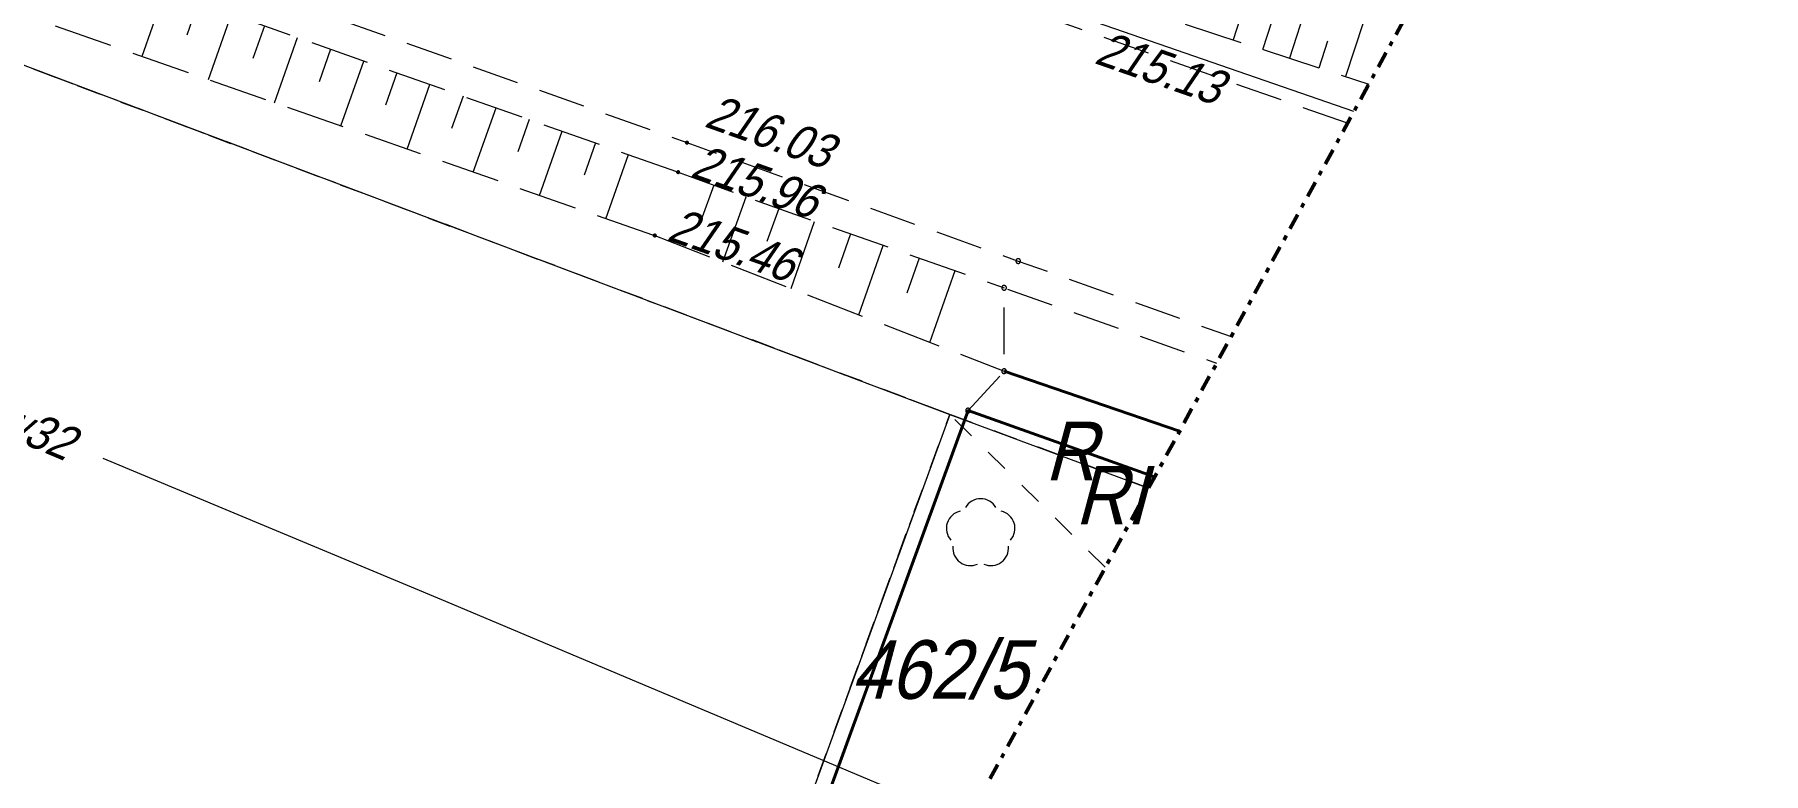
# Model space of a CAD drawing. Extents: x 7449598 to 7450455, y 5563374 to 5564952.
# Drawn here: x 7449679.2 to 7449716.09, y 5563514.35 to 5563530.11 of the extents above; entities that cross this region are included whole.
import ezdxf
from ezdxf.enums import TextEntityAlignment as Align

# ---------------------------------------------------------------- set-up
doc = ezdxf.new("R2010")
doc.units = 0
doc.header["$MEASUREMENT"] = 0
for name, pattern in [('218-500', [1, 0.5, -0.5]), ('420-500', [1.5, 1, -0.5]), ('823-500', [1.75, 1.25, -0.5]), ('DGN Style 4', [0.686427, 0.343214, -0.171607, 0, -0.171607])]:
    doc.linetypes.add(name, pattern=pattern)
for name, color, linetype, lineweight in [('20', 252, 'Continuous', 0), ('60', 252, 'Continuous', 0), ('EDZPD_219', 7, 'Continuous', 0), ('SDRPK_420', 7, 'Continuous', 0), ('SDRPT_414', 7, 'Continuous', 0), ('SZOPO_902', 7, 'Continuous', 0), ('SZZTZ_926', 7, 'Continuous', 0), ('UWWPO_581', 7, 'Continuous', 0), ('Warstwa 1', 7, 'Continuous', 0), ('Warstwa 24', 7, 'Continuous', 0), ('Warstwa 26', 7, 'Continuous', 0), ('Warstwa 28', 7, 'Continuous', 0), ('Warstwa 29', 7, 'Continuous', 0), ('Warstwa 45', 7, 'Continuous', 0), ('Warstwa 8', 7, 'Continuous', 0), ('WUKPS_820', 7, 'Continuous', 0), ('WUKPS_823', 7, 'Continuous', 0), ('WUKPS_824', 7, 'Continuous', 0)]:
    doc.layers.add(name, color=color, linetype=linetype, lineweight=lineweight)
doc.styles.add('Style-WORKING_1250 I 0.26180', font='WORKING_1250.shx', dxfattribs={"oblique": 14.999978})

# ---------------------------------------------------------------- blocks, each defined once
blk = doc.blocks.new('140_16')
at = {"layer": 'Warstwa 45', "linetype": 'Continuous', "lineweight": 13}
blk.add_hatch(color=0, dxfattribs=at).paths.add_polyline_path([(4.5, 0, 1), (-4.5, 0, 1)], flags=16)
blk = doc.blocks.new('926_1')
at = {"layer": 'SZZTZ_926', "color": 96, "linetype": 'Continuous', "lineweight": 13}
for centre, start, end in [((0, 0.375), 30.1471, 149.8529), ((-0.357, 0.116), 102.1471, 221.8529), ((0.357, 0.116), 318.1471, 77.8529), ((-0.22, -0.303), 174.1472, 293.8529), ((0.22, -0.303), 246.1471, 5.8529)]:
    blk.add_arc(centre, 0.375, start, end, dxfattribs=at)

msp = doc.modelspace()

# ---------------------------------------------------------------- linework, layer by layer
at = {"layer": '20', "color": 7, "ltscale": 0.1, "flags": 128}
msp.add_lwpolyline([(7449690.075, 5563497.27), (7449699.12, 5563522.09), (7449703.1, 5563520.676)], dxfattribs=at)
at = {"layer": '60', "color": 7, "ltscale": 0.1, "flags": 128}
for points in [[(7449700.24, 5563525.28), (7449700.24, 5563525.283), (7449700.24, 5563525.287), (7449700.239, 5563525.291), (7449700.238, 5563525.294), (7449700.237, 5563525.297), (7449700.236, 5563525.301), (7449700.234, 5563525.304), (7449700.232, 5563525.307), (7449700.23, 5563525.31), (7449700.228, 5563525.312), (7449700.226, 5563525.315), (7449700.223, 5563525.317), (7449700.22, 5563525.32), (7449700.218, 5563525.322), (7449700.214, 5563525.324), (7449700.211, 5563525.325), (7449700.208, 5563525.327), (7449700.205, 5563525.328), (7449700.201, 5563525.329), (7449700.198, 5563525.329), (7449700.194, 5563525.33), (7449700.191, 5563525.33), (7449700.187, 5563525.33), (7449700.184, 5563525.33), (7449700.18, 5563525.329), (7449700.177, 5563525.328), (7449700.173, 5563525.327), (7449700.17, 5563525.326), (7449700.167, 5563525.324), (7449700.164, 5563525.323), (7449700.161, 5563525.321), (7449700.158, 5563525.319), (7449700.156, 5563525.316), (7449700.153, 5563525.314), (7449700.151, 5563525.311), (7449700.149, 5563525.308), (7449700.147, 5563525.305), (7449700.145, 5563525.302), (7449700.144, 5563525.299), (7449700.143, 5563525.296), (7449700.141, 5563525.292), (7449700.141, 5563525.289), (7449700.14, 5563525.285), (7449700.14, 5563525.282), (7449700.14, 5563525.278), (7449700.14, 5563525.275), (7449700.141, 5563525.271), (7449700.141, 5563525.268), (7449700.143, 5563525.264), (7449700.144, 5563525.261), (7449700.145, 5563525.258), (7449700.147, 5563525.255), (7449700.149, 5563525.252), (7449700.151, 5563525.249), (7449700.153, 5563525.246), (7449700.156, 5563525.244), (7449700.158, 5563525.241), (7449700.161, 5563525.239), (7449700.164, 5563525.237), (7449700.167, 5563525.236), (7449700.17, 5563525.234), (7449700.173, 5563525.233), (7449700.177, 5563525.232), (7449700.18, 5563525.231), (7449700.184, 5563525.23), (7449700.187, 5563525.23), (7449700.191, 5563525.23), (7449700.194, 5563525.23), (7449700.198, 5563525.231), (7449700.201, 5563525.231), (7449700.205, 5563525.232), (7449700.208, 5563525.233), (7449700.211, 5563525.235), (7449700.214, 5563525.236), (7449700.218, 5563525.238), (7449700.22, 5563525.24), (7449700.223, 5563525.242), (7449700.226, 5563525.245), (7449700.228, 5563525.248), (7449700.23, 5563525.25), (7449700.232, 5563525.253), (7449700.234, 5563525.256), (7449700.236, 5563525.259), (7449700.237, 5563525.263), (7449700.238, 5563525.266), (7449700.239, 5563525.27), (7449700.24, 5563525.273), (7449700.24, 5563525.276), (7449700.24, 5563525.28)], [(7449699.94, 5563524.71), (7449699.94, 5563524.714), (7449699.94, 5563524.717), (7449699.939, 5563524.72), (7449699.938, 5563524.724), (7449699.937, 5563524.727), (7449699.936, 5563524.731), (7449699.934, 5563524.734), (7449699.932, 5563524.737), (7449699.93, 5563524.74), (7449699.928, 5563524.742), (7449699.926, 5563524.745), (7449699.923, 5563524.748), (7449699.92, 5563524.75), (7449699.918, 5563524.752), (7449699.914, 5563524.754), (7449699.911, 5563524.755), (7449699.908, 5563524.757), (7449699.905, 5563524.758), (7449699.901, 5563524.759), (7449699.898, 5563524.759), (7449699.894, 5563524.76), (7449699.891, 5563524.76), (7449699.887, 5563524.76), (7449699.884, 5563524.76), (7449699.88, 5563524.759), (7449699.877, 5563524.758), (7449699.873, 5563524.757), (7449699.87, 5563524.756), (7449699.867, 5563524.754), (7449699.864, 5563524.753), (7449699.861, 5563524.751), (7449699.858, 5563524.749), (7449699.856, 5563524.746), (7449699.853, 5563524.744), (7449699.851, 5563524.741), (7449699.849, 5563524.738), (7449699.847, 5563524.735), (7449699.845, 5563524.732), (7449699.844, 5563524.729), (7449699.843, 5563524.726), (7449699.842, 5563524.722), (7449699.841, 5563524.719), (7449699.84, 5563524.715), (7449699.84, 5563524.712), (7449699.84, 5563524.708), (7449699.84, 5563524.705), (7449699.841, 5563524.701), (7449699.842, 5563524.698), (7449699.843, 5563524.694), (7449699.844, 5563524.691), (7449699.845, 5563524.688), (7449699.847, 5563524.685), (7449699.849, 5563524.682), (7449699.851, 5563524.679), (7449699.853, 5563524.676), (7449699.856, 5563524.674), (7449699.858, 5563524.671), (7449699.861, 5563524.669), (7449699.864, 5563524.667), (7449699.867, 5563524.666), (7449699.87, 5563524.664), (7449699.873, 5563524.663), (7449699.877, 5563524.662), (7449699.88, 5563524.661), (7449699.884, 5563524.66), (7449699.887, 5563524.66), (7449699.891, 5563524.66), (7449699.894, 5563524.66), (7449699.898, 5563524.661), (7449699.901, 5563524.661), (7449699.905, 5563524.662), (7449699.908, 5563524.663), (7449699.911, 5563524.665), (7449699.914, 5563524.666), (7449699.918, 5563524.668), (7449699.92, 5563524.67), (7449699.923, 5563524.673), (7449699.926, 5563524.675), (7449699.928, 5563524.678), (7449699.93, 5563524.68), (7449699.932, 5563524.683), (7449699.934, 5563524.686), (7449699.936, 5563524.689), (7449699.937, 5563524.693), (7449699.938, 5563524.696), (7449699.939, 5563524.7), (7449699.94, 5563524.703), (7449699.94, 5563524.707), (7449699.94, 5563524.71)], [(7449699.94, 5563522.93), (7449699.94, 5563522.934), (7449699.94, 5563522.937), (7449699.939, 5563522.94), (7449699.938, 5563522.944), (7449699.937, 5563522.947), (7449699.936, 5563522.951), (7449699.934, 5563522.954), (7449699.932, 5563522.957), (7449699.93, 5563522.96), (7449699.928, 5563522.962), (7449699.926, 5563522.965), (7449699.923, 5563522.968), (7449699.92, 5563522.97), (7449699.918, 5563522.972), (7449699.914, 5563522.974), (7449699.911, 5563522.975), (7449699.908, 5563522.977), (7449699.905, 5563522.978), (7449699.901, 5563522.979), (7449699.898, 5563522.979), (7449699.894, 5563522.98), (7449699.891, 5563522.98), (7449699.887, 5563522.98), (7449699.884, 5563522.98), (7449699.88, 5563522.979), (7449699.877, 5563522.978), (7449699.873, 5563522.977), (7449699.87, 5563522.976), (7449699.867, 5563522.974), (7449699.864, 5563522.973), (7449699.861, 5563522.971), (7449699.858, 5563522.969), (7449699.856, 5563522.966), (7449699.853, 5563522.964), (7449699.851, 5563522.961), (7449699.849, 5563522.958), (7449699.847, 5563522.955), (7449699.845, 5563522.952), (7449699.844, 5563522.949), (7449699.843, 5563522.946), (7449699.842, 5563522.942), (7449699.841, 5563522.939), (7449699.84, 5563522.935), (7449699.84, 5563522.932), (7449699.84, 5563522.928), (7449699.84, 5563522.925), (7449699.841, 5563522.921), (7449699.842, 5563522.918), (7449699.843, 5563522.914), (7449699.844, 5563522.911), (7449699.845, 5563522.908), (7449699.847, 5563522.905), (7449699.849, 5563522.902), (7449699.851, 5563522.899), (7449699.853, 5563522.896), (7449699.856, 5563522.894), (7449699.858, 5563522.891), (7449699.861, 5563522.889), (7449699.864, 5563522.887), (7449699.867, 5563522.886), (7449699.87, 5563522.884), (7449699.873, 5563522.883), (7449699.877, 5563522.882), (7449699.88, 5563522.881), (7449699.884, 5563522.88), (7449699.887, 5563522.88), (7449699.891, 5563522.88), (7449699.894, 5563522.88), (7449699.898, 5563522.881), (7449699.901, 5563522.881), (7449699.905, 5563522.882), (7449699.908, 5563522.883), (7449699.911, 5563522.885), (7449699.914, 5563522.886), (7449699.918, 5563522.888), (7449699.92, 5563522.89), (7449699.923, 5563522.893), (7449699.926, 5563522.895), (7449699.928, 5563522.898), (7449699.93, 5563522.9), (7449699.932, 5563522.903), (7449699.934, 5563522.906), (7449699.936, 5563522.909), (7449699.937, 5563522.913), (7449699.938, 5563522.916), (7449699.939, 5563522.919), (7449699.94, 5563522.923), (7449699.94, 5563522.927), (7449699.94, 5563522.93)], [(7449699.17, 5563522.09), (7449699.17, 5563522.094), (7449699.169, 5563522.097), (7449699.169, 5563522.1), (7449699.168, 5563522.104), (7449699.167, 5563522.107), (7449699.166, 5563522.111), (7449699.164, 5563522.114), (7449699.162, 5563522.117), (7449699.16, 5563522.12), (7449699.158, 5563522.122), (7449699.156, 5563522.125), (7449699.153, 5563522.128), (7449699.15, 5563522.13), (7449699.147, 5563522.132), (7449699.145, 5563522.134), (7449699.141, 5563522.135), (7449699.138, 5563522.137), (7449699.135, 5563522.138), (7449699.131, 5563522.139), (7449699.128, 5563522.139), (7449699.124, 5563522.14), (7449699.121, 5563522.14), (7449699.117, 5563522.14), (7449699.114, 5563522.14), (7449699.11, 5563522.139), (7449699.107, 5563522.138), (7449699.104, 5563522.137), (7449699.1, 5563522.136), (7449699.097, 5563522.134), (7449699.094, 5563522.133), (7449699.091, 5563522.131), (7449699.088, 5563522.129), (7449699.086, 5563522.126), (7449699.083, 5563522.124), (7449699.081, 5563522.121), (7449699.079, 5563522.118), (7449699.077, 5563522.115), (7449699.075, 5563522.112), (7449699.074, 5563522.109), (7449699.072, 5563522.106), (7449699.072, 5563522.102), (7449699.071, 5563522.099), (7449699.07, 5563522.095), (7449699.07, 5563522.092), (7449699.07, 5563522.088), (7449699.07, 5563522.085), (7449699.071, 5563522.081), (7449699.072, 5563522.078), (7449699.072, 5563522.074), (7449699.074, 5563522.071), (7449699.075, 5563522.068), (7449699.077, 5563522.065), (7449699.079, 5563522.062), (7449699.081, 5563522.059), (7449699.083, 5563522.056), (7449699.086, 5563522.054), (7449699.088, 5563522.051), (7449699.091, 5563522.049), (7449699.094, 5563522.047), (7449699.097, 5563522.046), (7449699.1, 5563522.044), (7449699.104, 5563522.043), (7449699.107, 5563522.042), (7449699.11, 5563522.041), (7449699.114, 5563522.04), (7449699.117, 5563522.04), (7449699.121, 5563522.04), (7449699.124, 5563522.04), (7449699.128, 5563522.041), (7449699.131, 5563522.041), (7449699.135, 5563522.042), (7449699.138, 5563522.043), (7449699.141, 5563522.045), (7449699.145, 5563522.046), (7449699.147, 5563522.048), (7449699.15, 5563522.05), (7449699.153, 5563522.053), (7449699.156, 5563522.055), (7449699.158, 5563522.058), (7449699.16, 5563522.06), (7449699.162, 5563522.063), (7449699.164, 5563522.066), (7449699.166, 5563522.069), (7449699.167, 5563522.073), (7449699.168, 5563522.076), (7449699.169, 5563522.079), (7449699.169, 5563522.083), (7449699.17, 5563522.087), (7449699.17, 5563522.09)]]:
    msp.add_lwpolyline(points, dxfattribs=at)
at = {"layer": 'EDZPD_219', "color": 96, "linetype": 'Continuous', "lineweight": 13}
for p, q in [((7449675.57, 5563530.74), (7449698.73, 5563522.01)), ((7449698.73, 5563522.01), (7449689.765, 5563497.382)), ((7449698.73, 5563522.01), (7449702.969, 5563520.435))]:
    msp.add_line(p, q, dxfattribs=at)
at = {"layer": 'SDRPK_420', "color": 7, "linetype": '420-500', "lineweight": 13, "flags": 128}
for points in [[(7449630.643, 5563550.108), (7449633.51, 5563549.09), (7449639.75, 5563546.86), (7449654.1, 5563541.71), (7449667.07, 5563537.01), (7449670.929, 5563535.637), (7449684.04, 5563531.03), (7449693.123, 5563527.806), (7449700.19, 5563525.28), (7449704.734, 5563523.67)], [(7449707.216, 5563528.22), (7449690.94, 5563533.95), (7449680.575, 5563537.601)], [(7449699.12, 5563522.09), (7449699.89, 5563522.93), (7449699.89, 5563524.71), (7449704.423, 5563523.1)]]:
    msp.add_lwpolyline(points, dxfattribs=at)
at = {"layer": 'SDRPT_414', "color": 7, "linetype": 'Continuous', "lineweight": 40}
msp.add_line((7449699.89, 5563522.93), (7449703.633, 5563521.653), dxfattribs=at)
at = {"layer": 'SZOPO_902', "color": 7, "linetype": 'Continuous', "lineweight": 40, "flags": 128}
msp.add_lwpolyline([(7449703.1, 5563520.676), (7449699.12, 5563522.09), (7449690.075, 5563497.27)], dxfattribs=at)
at = {"layer": 'UWWPO_581', "color": 5, "linetype": 'Continuous', "lineweight": 13, "flags": 128}
for points in [[(7449680.658, 5563521.078), (7449687.973, 5563518.025)], [(7449687.973, 5563518.025), (7449699.096, 5563513.336)]]:
    msp.add_lwpolyline(points, dxfattribs=at)
at = {"layer": 'Warstwa 1', "color": 7, "linetype": 'Continuous', "lineweight": 13, "ltscale": 0.1}
for p, q in [((7449681.497, 5563529.648), (7449681.991, 5563531.046)), ((7449682.697, 5563530.796), (7449682.451, 5563530.098)), ((7449682.911, 5563529.153), (7449683.403, 5563530.547)), ((7449684.109, 5563530.297), (7449683.863, 5563529.601)), ((7449684.324, 5563528.659), (7449684.815, 5563530.047)), ((7449685.521, 5563529.797), (7449685.276, 5563529.104)), ((7449685.738, 5563528.164), (7449686.227, 5563529.548)), ((7449686.933, 5563529.298), (7449686.689, 5563528.607)), ((7449687.151, 5563527.669), (7449687.639, 5563529.048)), ((7449688.345, 5563528.799), (7449688.102, 5563528.11)), ((7449688.565, 5563527.173), (7449689.051, 5563528.549)), ((7449689.757, 5563528.299), (7449689.514, 5563527.613)), ((7449689.978, 5563526.678), (7449690.463, 5563528.05)), ((7449691.169, 5563527.8), (7449690.927, 5563527.115)), ((7449691.391, 5563526.183), (7449691.875, 5563527.55))]:
    msp.add_line(p, q, dxfattribs=at)
at = {"layer": 'Warstwa 1', "color": 52, "linetype": 'Continuous', "lineweight": 13, "flags": 128}
msp.add_lwpolyline([(7449707.353, 5563528.472), (7449701.86, 5563530.37), (7449680.98, 5563537.76), (7449666.32, 5563542.92), (7449664.034, 5563543.745)], dxfattribs=at)
at = {"layer": 'Warstwa 29', "color": 96, "linetype": '218-500', "lineweight": 13}
for p, q in [((7449698.73, 5563522.01), (7449678.24, 5563529.73)), ((7449678.24, 5563529.73), (7449698.73, 5563522.01)), ((7449698.73, 5563522.01), (7449689.765, 5563497.382)), ((7449689.765, 5563497.382), (7449698.73, 5563522.01)), ((7449702.969, 5563520.436), (7449698.73, 5563522.01)), ((7449702.049, 5563518.749), (7449698.73, 5563522.01)), ((7449698.73, 5563522.01), (7449702.969, 5563520.436))]:
    msp.add_line(p, q, dxfattribs=at)
at = {"layer": 'Warstwa 8', "color": 7, "linetype": 'DGN Style 4', "lineweight": 53, "flags": 128}
msp.add_lwpolyline([(7450242.249, 5564757.195), (7450281.761, 5564736.224), (7450381.947, 5564923.763), (7450454.953, 5564884.917), (7450405.405, 5564791.854), (7450392.833, 5564798.548), (7450342.944, 5564703.75), (7450227.046, 5564484.373), (7450154.831, 5564348.788), (7449690.291, 5563497.193), (7449618.905, 5563522.751), (7449629.01, 5563547.14), (7449943.259, 5564118.2), (7449916.282, 5564132.943), (7449953.147, 5564197.693), (7449979.298, 5564183.674), (7450084.831, 5564375.475), (7450052.492, 5564392.854)], close=True, dxfattribs=at)
at = {"layer": 'WUKPS_820', "color": 7, "linetype": 'Continuous', "lineweight": 13}
for p, q in [((7449705.163, 5563531.191), (7449704.775, 5563530)), ((7449706.356, 5563530.775), (7449705.976, 5563529.609)), ((7449705.411, 5563529.793), (7449705.602, 5563530.382)), ((7449707.549, 5563530.359), (7449707.177, 5563529.218)), ((7449706.612, 5563529.402), (7449706.8, 5563529.978)), ((7449693.696, 5563526.901), (7449693.449, 5563526.215)), ((7449693.888, 5563525.262), (7449694.389, 5563526.651)), ((7449695.082, 5563526.401), (7449694.828, 5563525.698)), ((7449695.344, 5563524.696), (7449695.846, 5563526.127)), ((7449696.613, 5563525.859), (7449696.357, 5563525.13)), ((7449696.791, 5563524.133), (7449697.31, 5563525.614)), ((7449698.077, 5563525.345), (7449697.813, 5563524.592)), ((7449698.307, 5563523.544), (7449698.844, 5563525.077))]:
    msp.add_line(p, q, dxfattribs=at)
at = {"layer": 'WUKPS_823', "color": 7, "linetype": '823-500', "lineweight": 13}
msp.add_line((7449670.272, 5563535.191), (7449692.934, 5563527.176), dxfattribs=at)
at = {"layer": 'WUKPS_823', "color": 7, "linetype": '823-500', "lineweight": 13, "flags": 128}
for points in [[(7449695.457, 5563533.109), (7449700.747, 5563531.311), (7449707.672, 5563529.056)], [(7449692.934, 5563527.176), (7449695.637, 5563526.201), (7449699.89, 5563524.71)]]:
    msp.add_lwpolyline(points, dxfattribs=at)
at = {"layer": 'WUKPS_824', "color": 7, "linetype": '823-500', "lineweight": 13}
for p, q in [((7449669.734, 5563533.76), (7449692.436, 5563525.825)), ((7449692.436, 5563525.825), (7449699.89, 5563522.93))]:
    msp.add_line(p, q, dxfattribs=at)

# ---------------------------------------------------------------- block references
at = {"layer": 'SZZTZ_926', "color": 96, "linetype": 'Continuous', "lineweight": 13}
msp.add_blockref('926_1', (7449699.39, 5563519.46), dxfattribs=at)
at = {"layer": 'Warstwa 45', "color": 7, "linetype": 'Continuous', "lineweight": 13, "ltscale": 0.1, "xscale": 0.01, "yscale": 0.01, "zscale": 0.01, "rotation": 0.06643400000000002}
for p in [(7449693.123, 5563527.806), (7449692.934, 5563527.176), (7449692.436, 5563525.825)]:
    msp.add_blockref('140_16', p, dxfattribs=at)

# ---------------------------------------------------------------- texts
at = {"layer": 'UWWPO_581', "color": 5, "linetype": 'Continuous', "lineweight": 13, "style": 'Style-WORKING_1250 I 0.26180', "oblique": 15, "width": 0.900007}
msp.add_text('w32', height=0.75, rotation=337.3456, dxfattribs=at).set_placement((7449678.462, 5563521.995), align=Align.MIDDLE_LEFT)
at = {"layer": 'Warstwa 1', "color": 7, "linetype": 'Continuous', "lineweight": 0, "style": 'Style-WORKING_1250 I 0.26180', "oblique": 15, "width": 0.900007}
msp.add_text('215.13', height=0.75, rotation=340.7449, dxfattribs=at).set_placement((7449701.79, 5563529.51))
at = {"layer": 'Warstwa 24', "color": 96, "linetype": 'Continuous', "lineweight": 30, "style": 'Style-WORKING_1250 I 0.26180', "oblique": 15, "width": 0.899997}
msp.add_text('462/5', height=1.25, dxfattribs=at).set_placement((7449696.616, 5563515.941))
at = {"layer": 'Warstwa 26', "color": 96, "linetype": 'Continuous', "lineweight": 30, "style": 'Style-WORKING_1250 I 0.26180', "oblique": 15, "width": 0.899997}
msp.add_text('RI', height=1.25, dxfattribs=at).set_placement((7449701.403, 5563519.66))
at = {"layer": 'Warstwa 28', "color": 96, "linetype": 'Continuous', "lineweight": 30, "style": 'Style-WORKING_1250 I 0.26180', "oblique": 15, "width": 0.899997}
msp.add_text('R', height=1.25, dxfattribs=at).set_placement((7449700.759, 5563520.602))
at = {"layer": 'Warstwa 45', "color": 7, "linetype": 'Continuous', "lineweight": 13, "style": 'Style-WORKING_1250 I 0.26180', "oblique": 15, "width": 0.900007}
for s, p in [(' 216.03', (7449693.232, 5563528.243)), (' 215.96', (7449692.934, 5563527.176)), (' 215.46', (7449692.436, 5563525.825))]:
    msp.add_text(s, height=0.75, rotation=340.4576, dxfattribs=at).set_placement(p)

doc.saveas('drawing.dxf')
